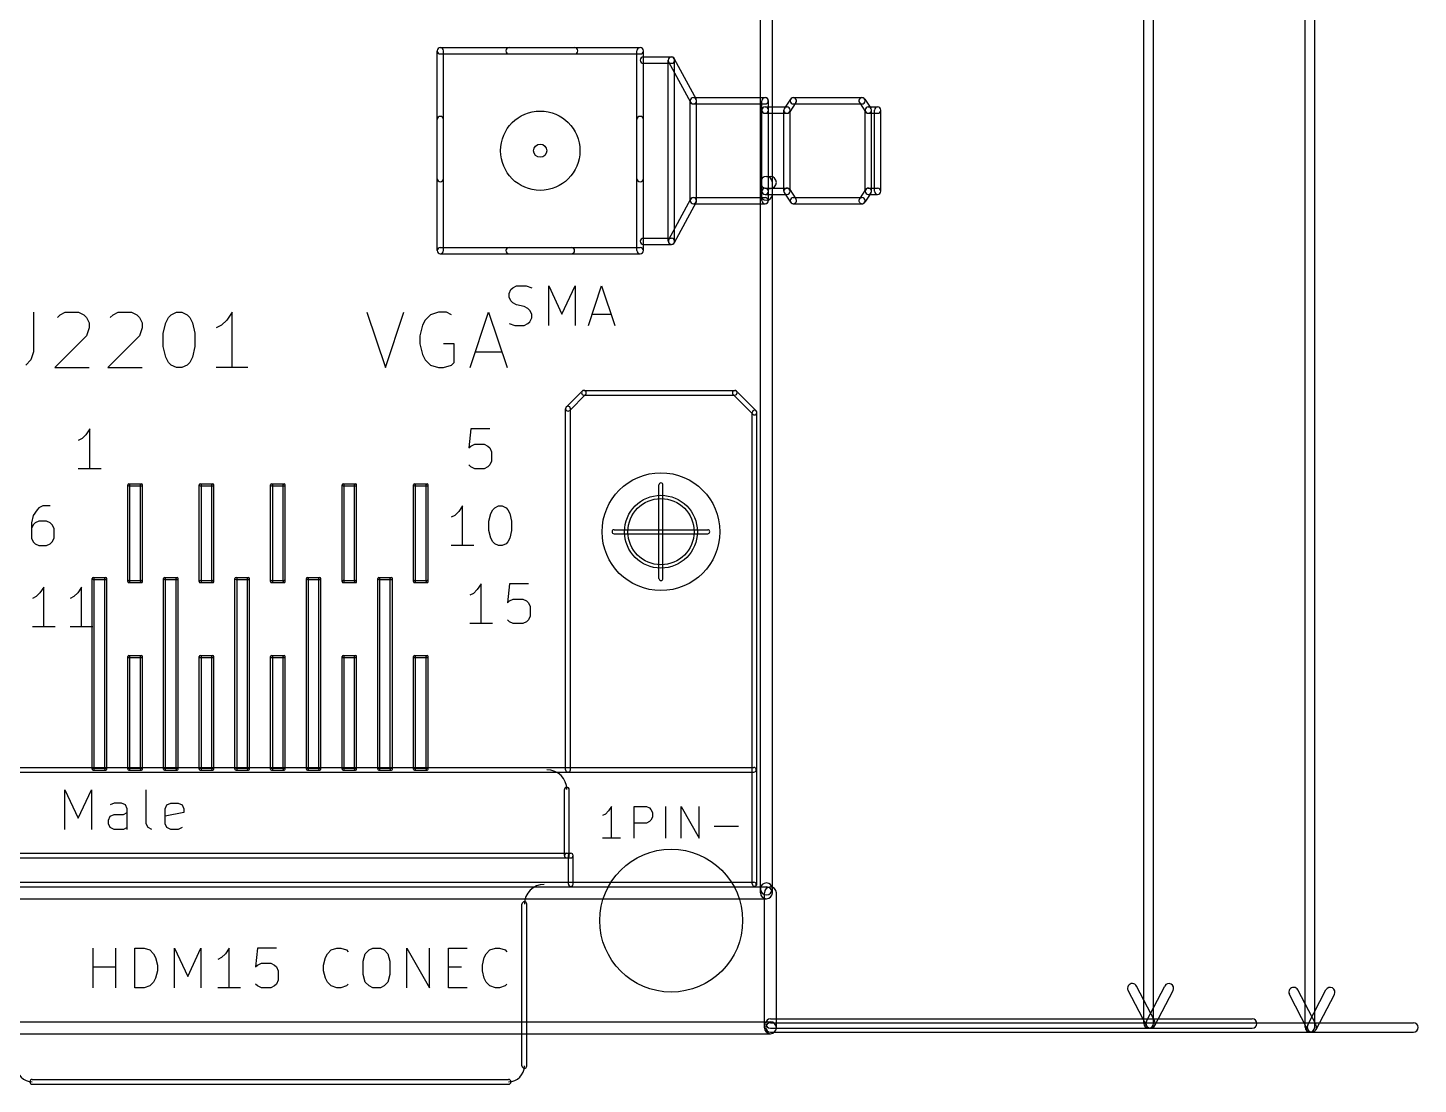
# Model space of a CAD drawing. Extents: x -29274 to 69862, y 23709 to 162744.
# Drawn here: x 52344 to 69862, y 23709 to 37018 of the extents above; entities that cross this region are included whole.
import ezdxf

# ---------------------------------------------------------------- set-up
doc = ezdxf.new("R2010")
doc.units = 0
doc.layers.add('BLACK', color=1, linetype='CONTINUOUS')

msp = doc.modelspace()

# ---------------------------------------------------------------- linework, layer by layer
at = {"layer": 'BLACK'}
for p, q in [((66406, 24474), (66406, 77774)), ((66526, 24474), (66526, 77774)), ((68438, 24426), (68438, 77776)), ((68558, 24426), (68558, 77776)), ((61575, 34920), (61575, 75920)), ((61725, 34920), (61725, 75920)), ((57501, 34211), (57501, 36729)), ((57541, 36769), (60059, 36769)), ((57541, 36689), (60059, 36689)), ((57581, 34211), (57581, 36729)), ((58407, 36769), (59233, 36769)), ((58407, 36689), (59233, 36689)), ((60019, 34211), (60019, 36729)), ((60099, 34211), (60099, 36729)), ((60099, 36651), (60453, 36651)), ((60488, 36629), (60764, 36119)), ((60099, 36571), (60453, 36571)), ((60413, 34329), (60413, 36611)), ((60418, 36591), (60694, 36081)), ((60493, 34329), (60493, 36611)), ((60689, 34841), (60689, 36099)), ((60729, 36139), (61633, 36139)), ((60769, 34841), (60769, 36099)), ((61594, 35981), (61594, 36099)), ((61674, 35981), (61674, 36099)), ((61954, 36120), (61877, 36004)), ((61988, 36139), (62854, 36139)), ((62889, 36120), (62966, 36004)), ((60729, 36059), (61633, 36059)), ((61594, 34959), (61594, 35981)), ((61634, 36021), (61910, 36021)), ((61634, 35941), (61910, 35941)), ((61674, 34959), (61674, 35981)), ((61870, 34959), (61870, 35981)), ((62021, 36076), (61944, 35960)), ((61950, 34959), (61950, 35981)), ((61988, 36059), (62854, 36059)), ((62822, 36076), (62899, 35960)), ((62893, 34959), (62893, 35981)), ((62933, 36021), (63051, 36021)), ((62933, 35941), (63051, 35941)), ((62973, 34959), (62973, 35981)), ((63011, 34959), (63011, 35981)), ((63091, 34959), (63091, 35981)), ((57501, 35117), (57501, 35863)), ((57581, 35117), (57581, 35863)), ((60019, 35117), (60019, 35863)), ((60099, 35117), (60099, 35863)), ((61575, 26170), (61575, 35070)), ((61650, 35145), (61700, 35145)), ((61725, 26170), (61725, 35070)), ((60729, 34881), (61633, 34881)), ((61594, 34841), (61594, 34959)), ((61634, 34999), (61910, 34999)), ((61634, 34919), (61910, 34919)), ((61650, 34995), (61700, 34995)), ((61674, 34841), (61674, 34959)), ((61877, 34936), (61954, 34820)), ((61944, 34980), (62021, 34864)), ((61988, 34881), (62854, 34881)), ((62899, 34980), (62822, 34864)), ((62966, 34936), (62889, 34820)), ((62933, 34999), (63051, 34999)), ((62933, 34919), (63051, 34919)), ((60693, 34859), (60418, 34349)), ((60764, 34821), (60489, 34311)), ((60729, 34801), (61633, 34801)), ((61988, 34801), (62854, 34801)), ((60099, 34369), (60453, 34369)), ((57541, 34251), (60059, 34251)), ((57541, 34171), (60059, 34171)), ((58407, 34251), (59193, 34251)), ((58407, 34171), (59193, 34171)), ((60099, 34289), (60453, 34289)), ((58407, 33672), (58431, 33720)), ((58407, 33625), (58407, 33672)), ((58431, 33720), (58455, 33744)), ((58455, 33744), (58502, 33768)), ((58502, 33768), (58622, 33768)), ((58622, 33768), (58693, 33744)), ((58907, 33268), (58907, 33768)), ((58907, 33768), (59074, 33410)), ((59074, 33410), (59240, 33768)), ((59240, 33768), (59240, 33268)), ((59407, 33268), (59573, 33768)), ((59573, 33768), (59740, 33268)), ((58431, 33577), (58407, 33625)), ((58455, 33553), (58431, 33577)), ((58502, 33530), (58455, 33553)), ((58598, 33506), (58502, 33530)), ((58645, 33482), (58598, 33506)), ((58669, 33458), (58645, 33482)), ((52417, 33437), (52417, 32937)), ((52716, 33370), (52750, 33403)), ((52750, 33403), (52816, 33437)), ((52816, 33437), (52983, 33437)), ((52983, 33437), (53050, 33403)), ((53050, 33403), (53083, 33370)), ((53083, 33370), (53116, 33303)), ((53116, 33303), (53116, 33237)), ((53383, 33370), (53417, 33403)), ((53417, 33403), (53483, 33437)), ((53483, 33437), (53650, 33437)), ((53650, 33437), (53717, 33403)), ((53717, 33403), (53750, 33370)), ((53750, 33370), (53783, 33303)), ((53783, 33303), (53783, 33237)), ((54050, 33170), (54084, 33303)), ((54084, 33303), (54117, 33370)), ((54117, 33370), (54150, 33403)), ((54150, 33403), (54217, 33437)), ((54217, 33437), (54284, 33437)), ((54284, 33437), (54350, 33403)), ((54350, 33403), (54384, 33370)), ((54384, 33370), (54417, 33303)), ((54417, 33303), (54450, 33170)), ((54851, 33337), (54784, 33270)), ((54917, 33437), (54851, 33337)), ((54917, 32737), (54917, 33437)), ((56617, 33437), (56850, 32737)), ((56850, 32737), (57083, 33437)), ((57350, 33337), (57317, 33270)), ((57417, 33403), (57350, 33337)), ((57517, 33437), (57417, 33403)), ((57617, 33437), (57517, 33437)), ((57683, 33403), (57617, 33437)), ((57917, 32737), (58150, 33437)), ((58150, 33437), (58383, 32737)), ((58407, 33291), (58479, 33268)), ((58598, 33268), (58645, 33291)), ((58645, 33291), (58669, 33315)), ((58693, 33410), (58669, 33458)), ((58669, 33315), (58693, 33363)), ((58693, 33363), (58693, 33410)), ((59454, 33410), (59692, 33410)), ((53083, 33137), (52683, 32737)), ((53116, 33237), (53083, 33137)), ((53750, 33137), (53350, 32737)), ((53783, 33237), (53750, 33137)), ((54050, 33003), (54050, 33170)), ((54450, 33170), (54450, 33003)), ((54784, 33270), (54717, 33237)), ((57317, 33270), (57283, 33137)), ((57283, 33137), (57283, 33037)), ((58479, 33268), (58598, 33268)), ((52417, 32937), (52383, 32837)), ((54084, 32870), (54050, 33003)), ((54450, 33003), (54417, 32870)), ((57283, 33037), (57317, 32903)), ((57717, 33037), (57583, 33037)), ((57717, 32803), (57717, 33037)), ((57983, 32937), (58317, 32937)), ((52383, 32837), (52317, 32770)), ((54117, 32803), (54084, 32870)), ((54150, 32770), (54117, 32803)), ((54217, 32737), (54150, 32770)), ((54350, 32770), (54284, 32737)), ((54384, 32803), (54350, 32770)), ((54417, 32870), (54384, 32803)), ((57317, 32903), (57350, 32837)), ((57350, 32837), (57417, 32770)), ((57417, 32770), (57517, 32737)), ((57583, 32737), (57683, 32770)), ((57683, 32770), (57717, 32803)), ((52683, 32737), (53116, 32737)), ((53350, 32737), (53783, 32737)), ((54284, 32737), (54217, 32737)), ((55117, 32737), (54717, 32737)), ((57517, 32737), (57583, 32737)), ((59328, 32441), (59129, 32242)), ((59350, 32450), (61250, 32450)), ((61272, 32441), (61521, 32192)), ((59371, 32398), (59172, 32199)), ((59350, 32390), (61250, 32390)), ((61229, 32398), (61478, 32149)), ((59120, 27670), (59120, 32220)), ((59180, 27670), (59180, 32220)), ((61470, 26232), (61470, 32170)), ((61530, 26232), (61530, 32170)), ((53075, 31892), (53028, 31845)), ((53123, 31964), (53075, 31892)), ((53123, 31464), (53123, 31964)), ((57926, 31964), (57902, 31726)), ((58164, 31964), (57926, 31964)), ((53028, 31845), (52980, 31821)), ((57902, 31726), (57926, 31749)), ((57926, 31749), (57974, 31773)), ((57974, 31773), (58093, 31773)), ((58093, 31773), (58140, 31749)), ((58140, 31749), (58164, 31726)), ((58164, 31726), (58188, 31678)), ((58188, 31559), (58164, 31511)), ((58188, 31678), (58188, 31559)), ((53266, 31464), (52980, 31464)), ((57926, 31487), (57902, 31511)), ((57974, 31464), (57926, 31487)), ((58093, 31464), (57974, 31464)), ((58140, 31487), (58093, 31464)), ((58164, 31511), (58140, 31487)), ((53604, 30042), (53604, 31260)), ((53617, 31273), (53775, 31273)), ((53617, 31247), (53775, 31247)), ((53630, 30042), (53630, 31260)), ((53762, 30042), (53762, 31260)), ((53788, 30042), (53788, 31260)), ((54504, 30042), (54504, 31260)), ((54517, 31273), (54675, 31273)), ((54517, 31247), (54675, 31247)), ((54530, 30042), (54530, 31260)), ((54662, 30042), (54662, 31260)), ((54688, 30042), (54688, 31260)), ((55403, 30042), (55403, 31260)), ((55416, 31273), (55574, 31273)), ((55416, 31247), (55574, 31247)), ((55429, 30042), (55429, 31260)), ((55561, 30042), (55561, 31260)), ((55587, 30042), (55587, 31260)), ((56303, 30042), (56303, 31260)), ((56316, 31273), (56474, 31273)), ((56316, 31247), (56474, 31247)), ((56329, 30042), (56329, 31260)), ((56461, 30042), (56461, 31260)), ((56487, 30042), (56487, 31260)), ((57203, 30042), (57203, 31260)), ((57216, 31273), (57374, 31273)), ((57216, 31247), (57374, 31247)), ((57229, 30042), (57229, 31260)), ((57361, 30042), (57361, 31260)), ((57387, 30042), (57387, 31260)), ((60296, 30080), (60296, 31260)), ((60346, 30080), (60346, 31260)), ((52413, 30876), (52389, 30780)), ((52461, 30947), (52413, 30876)), ((52484, 30971), (52461, 30947)), ((52532, 30995), (52484, 30971)), ((52627, 30995), (52532, 30995)), ((57726, 30876), (57678, 30852)), ((57773, 30923), (57726, 30876)), ((57821, 30995), (57773, 30923)), ((57821, 30495), (57821, 30995)), ((58154, 30804), (58178, 30899)), ((58178, 30899), (58202, 30947)), ((58202, 30947), (58226, 30971)), ((58226, 30971), (58273, 30995)), ((58273, 30995), (58321, 30995)), ((58321, 30995), (58369, 30971)), ((58369, 30971), (58392, 30947)), ((58392, 30947), (58416, 30899)), ((58416, 30899), (58440, 30804)), ((52389, 30780), (52389, 30590)), ((52413, 30757), (52389, 30709)), ((52437, 30780), (52413, 30757)), ((52484, 30804), (52437, 30780)), ((52580, 30804), (52484, 30804)), ((52627, 30780), (52580, 30804)), ((52651, 30757), (52627, 30780)), ((52675, 30709), (52651, 30757)), ((52675, 30590), (52675, 30709)), ((58154, 30685), (58154, 30804)), ((58178, 30590), (58154, 30685)), ((58440, 30685), (58416, 30590)), ((58440, 30804), (58440, 30685)), ((59730, 30695), (60910, 30695)), ((52389, 30590), (52413, 30542)), ((52413, 30542), (52437, 30518)), ((52437, 30518), (52484, 30495)), ((52484, 30495), (52580, 30495)), ((52580, 30495), (52627, 30518)), ((52627, 30518), (52651, 30542)), ((52651, 30542), (52675, 30590)), ((57964, 30495), (57678, 30495)), ((58202, 30542), (58178, 30590)), ((58226, 30518), (58202, 30542)), ((58273, 30495), (58226, 30518)), ((58321, 30495), (58273, 30495)), ((58369, 30518), (58321, 30495)), ((58392, 30542), (58369, 30518)), ((58416, 30590), (58392, 30542)), ((59730, 30645), (60910, 30645)), ((52544, 29972), (52496, 29900)), ((52544, 29472), (52544, 29972)), ((53020, 29972), (52972, 29900)), ((53020, 29472), (53020, 29972)), ((53154, 27678), (53154, 30080)), ((53167, 30093), (53325, 30093)), ((53167, 30067), (53325, 30067)), ((53180, 27678), (53180, 30080)), ((53312, 27678), (53312, 30080)), ((53338, 27678), (53338, 30080)), ((53617, 30054), (53775, 30054)), ((53617, 30028), (53775, 30028)), ((54054, 27678), (54054, 30080)), ((54067, 30093), (54225, 30093)), ((54067, 30067), (54225, 30067)), ((54080, 27678), (54080, 30080)), ((54212, 27678), (54212, 30080)), ((54238, 27678), (54238, 30080)), ((54517, 30054), (54675, 30054)), ((54517, 30028), (54675, 30028)), ((54954, 27678), (54954, 30080)), ((54967, 30093), (55125, 30093)), ((54967, 30067), (55125, 30067)), ((54980, 27678), (54980, 30080)), ((55112, 27678), (55112, 30080)), ((55138, 27678), (55138, 30080)), ((55416, 30054), (55574, 30054)), ((55416, 30028), (55574, 30028)), ((55853, 27678), (55853, 30080)), ((55866, 30093), (56024, 30093)), ((55866, 30067), (56024, 30067)), ((55879, 27678), (55879, 30080)), ((56011, 27678), (56011, 30080)), ((56037, 27678), (56037, 30080)), ((56316, 30054), (56474, 30054)), ((56316, 30028), (56474, 30028)), ((56753, 27678), (56753, 30080)), ((56766, 30093), (56924, 30093)), ((56766, 30067), (56924, 30067)), ((56779, 27678), (56779, 30080)), ((56911, 27678), (56911, 30080)), ((56937, 27678), (56937, 30080)), ((57216, 30054), (57374, 30054)), ((57216, 30028), (57374, 30028)), ((58055, 30012), (58007, 29940)), ((58055, 29512), (58055, 30012)), ((58412, 30012), (58388, 29774)), ((58650, 30012), (58412, 30012)), ((52449, 29853), (52401, 29829)), ((52496, 29900), (52449, 29853)), ((52925, 29853), (52877, 29829)), ((52972, 29900), (52925, 29853)), ((57960, 29893), (57912, 29869)), ((58007, 29940), (57960, 29893)), ((58388, 29774), (58412, 29797)), ((58412, 29797), (58460, 29821)), ((58460, 29821), (58579, 29821)), ((58579, 29821), (58626, 29797)), ((58626, 29797), (58650, 29774)), ((58650, 29774), (58674, 29726)), ((58674, 29607), (58650, 29559)), ((58674, 29726), (58674, 29607)), ((52687, 29472), (52401, 29472)), ((53163, 29472), (52877, 29472)), ((58198, 29512), (57912, 29512)), ((58412, 29535), (58388, 29559)), ((58460, 29512), (58412, 29535)), ((58579, 29512), (58460, 29512)), ((58626, 29535), (58579, 29512)), ((58650, 29559), (58626, 29535)), ((53604, 27678), (53604, 29096)), ((53617, 29109), (53775, 29109)), ((53617, 29083), (53775, 29083)), ((53630, 27678), (53630, 29096)), ((53762, 27678), (53762, 29096)), ((53788, 27678), (53788, 29096)), ((54504, 27678), (54504, 29096)), ((54517, 29109), (54675, 29109)), ((54517, 29083), (54675, 29083)), ((54530, 27678), (54530, 29096)), ((54662, 27678), (54662, 29096)), ((54688, 27678), (54688, 29096)), ((55403, 27678), (55403, 29096)), ((55416, 29109), (55574, 29109)), ((55416, 29083), (55574, 29083)), ((55429, 27678), (55429, 29096)), ((55561, 27678), (55561, 29096)), ((55587, 27678), (55587, 29096)), ((56303, 27678), (56303, 29096)), ((56316, 29109), (56474, 29109)), ((56316, 29083), (56474, 29083)), ((56329, 27678), (56329, 29096)), ((56461, 27678), (56461, 29096)), ((56487, 27678), (56487, 29096)), ((57203, 27678), (57203, 29096)), ((57216, 29109), (57374, 29109)), ((57216, 29083), (57374, 29083)), ((57229, 27678), (57229, 29096)), ((57361, 27678), (57361, 29096)), ((57387, 27678), (57387, 29096)), ((49300, 27700), (61492, 27700)), ((53167, 27691), (53325, 27691)), ((53617, 27691), (53775, 27691)), ((54067, 27691), (54225, 27691)), ((54517, 27691), (54675, 27691)), ((54967, 27691), (55125, 27691)), ((55416, 27691), (55574, 27691)), ((55866, 27691), (56024, 27691)), ((56316, 27691), (56474, 27691)), ((56766, 27691), (56924, 27691)), ((57216, 27691), (57374, 27691)), ((49300, 27640), (61492, 27640)), ((53167, 27665), (53325, 27665)), ((53617, 27665), (53775, 27665)), ((54067, 27665), (54225, 27665)), ((54517, 27665), (54675, 27665)), ((54967, 27665), (55125, 27665)), ((55416, 27665), (55574, 27665)), ((55866, 27665), (56024, 27665)), ((56316, 27665), (56474, 27665)), ((56766, 27665), (56924, 27665)), ((57216, 27665), (57374, 27665)), ((52812, 26918), (52812, 27418)), ((52812, 27418), (52979, 27060)), ((52979, 27060), (53145, 27418)), ((53145, 27418), (53145, 26918)), ((53835, 26989), (53835, 27418)), ((59105, 26590), (59105, 27420)), ((59165, 26590), (59165, 27420)), ((53431, 27251), (53383, 27227)), ((53526, 27251), (53431, 27251)), ((53574, 27227), (53526, 27251)), ((53597, 27180), (53574, 27227)), ((53597, 26918), (53597, 27180)), ((54073, 27180), (54097, 27227)), ((54073, 26989), (54073, 27180)), ((54097, 27227), (54145, 27251)), ((54145, 27251), (54240, 27251)), ((54240, 27251), (54288, 27227)), ((54288, 27227), (54311, 27180)), ((54311, 27180), (54311, 27132)), ((59698, 27208), (59660, 27151)), ((59698, 26808), (59698, 27208)), ((59984, 26808), (59984, 27208)), ((59984, 27208), (60137, 27208)), ((60137, 27208), (60175, 27189)), ((60175, 27189), (60194, 27170)), ((60194, 27170), (60213, 27132)), ((60384, 26808), (60384, 27208)), ((60574, 26808), (60574, 27208)), ((60574, 27208), (60803, 26808)), ((60803, 26808), (60803, 27208)), ((53359, 27037), (53383, 27084)), ((53359, 26989), (53359, 27037)), ((53383, 26941), (53359, 26989)), ((53383, 27084), (53431, 27108)), ((53431, 27108), (53550, 27108)), ((53550, 27108), (53597, 27132)), ((53859, 26941), (53835, 26989)), ((54311, 27132), (54073, 27084)), ((54097, 26941), (54073, 26989)), ((59622, 27113), (59584, 27094)), ((59660, 27151), (59622, 27113)), ((60137, 26999), (59984, 26999)), ((60175, 27018), (60137, 26999)), ((60194, 27037), (60175, 27018)), ((60213, 27075), (60194, 27037)), ((60213, 27132), (60213, 27075)), ((53431, 26918), (53383, 26941)), ((53550, 26918), (53431, 26918)), ((53597, 26941), (53550, 26918)), ((53906, 26918), (53859, 26941)), ((54145, 26918), (54097, 26941)), ((54240, 26918), (54145, 26918)), ((54288, 26941), (54240, 26918)), ((59813, 26808), (59584, 26808)), ((60993, 26960), (61298, 26960)), ((51665, 26619), (59135, 26619)), ((51665, 26559), (59135, 26559)), ((59135, 26619), (59185, 26619)), ((59135, 26559), (59185, 26559)), ((59155, 26231), (59155, 26589)), ((59215, 26231), (59215, 26589)), ((34150, 26195), (61650, 26195)), ((49345, 26254), (61491, 26254)), ((49345, 26194), (61491, 26194)), ((61575, 26120), (61575, 26170)), ((61625, 24420), (61625, 26120)), ((61725, 26120), (61725, 26170)), ((61775, 24420), (61775, 26120)), ((34150, 26045), (61650, 26045)), ((58570, 23940), (58570, 25978)), ((58630, 23940), (58630, 25978)), ((53167, 24924), (53167, 25424)), ((53453, 24924), (53453, 25424)), ((53691, 24924), (53691, 25424)), ((53691, 25424), (53810, 25424)), ((53810, 25424), (53882, 25400)), ((54191, 24924), (54191, 25424)), ((54191, 25424), (54358, 25066)), ((54358, 25066), (54524, 25424)), ((54524, 25424), (54524, 24924)), ((54881, 25424), (54833, 25352)), ((54881, 24924), (54881, 25424)), ((55238, 25424), (55214, 25186)), ((55476, 25424), (55238, 25424)), ((56166, 25400), (56238, 25424)), ((56238, 25424), (56286, 25424)), ((56286, 25424), (56357, 25400)), ((56643, 25400), (56690, 25424)), ((56690, 25424), (56786, 25424)), ((56786, 25424), (56833, 25400)), ((57119, 24924), (57119, 25424)), ((57119, 25424), (57405, 24924)), ((57405, 24924), (57405, 25424)), ((57643, 24924), (57643, 25424)), ((57643, 25424), (57881, 25424)), ((58166, 25400), (58238, 25424)), ((58238, 25424), (58286, 25424)), ((58286, 25424), (58357, 25400)), ((53882, 25400), (53929, 25352)), ((53929, 25352), (53953, 25305)), ((53953, 25305), (53977, 25209)), ((54786, 25305), (54738, 25281)), ((54833, 25352), (54786, 25305)), ((55238, 25209), (55286, 25233)), ((55286, 25233), (55405, 25233)), ((55405, 25233), (55452, 25209)), ((56071, 25209), (56095, 25305)), ((56095, 25305), (56119, 25352)), ((56119, 25352), (56166, 25400)), ((56357, 25400), (56381, 25376)), ((56571, 25257), (56595, 25352)), ((56571, 25090), (56571, 25257)), ((56595, 25352), (56643, 25400)), ((56833, 25400), (56881, 25352)), ((56881, 25352), (56905, 25257)), ((56905, 25257), (56905, 25090)), ((58071, 25209), (58095, 25305)), ((58095, 25305), (58119, 25352)), ((58119, 25352), (58166, 25400)), ((58357, 25400), (58381, 25376)), ((53167, 25186), (53453, 25186)), ((53977, 25138), (53953, 25043)), ((53977, 25209), (53977, 25138)), ((55214, 25186), (55238, 25209)), ((55452, 25209), (55476, 25186)), ((55476, 25186), (55500, 25138)), ((55500, 25138), (55500, 25019)), ((56071, 25138), (56071, 25209)), ((56095, 25043), (56071, 25138)), ((56595, 24995), (56571, 25090)), ((56905, 25090), (56881, 24995)), ((57643, 25186), (57810, 25186)), ((58071, 25138), (58071, 25209)), ((58095, 25043), (58071, 25138)), ((53810, 24924), (53691, 24924)), ((53882, 24947), (53810, 24924)), ((53929, 24995), (53882, 24947)), ((53953, 25043), (53929, 24995)), ((55024, 24924), (54738, 24924)), ((55238, 24947), (55214, 24971)), ((55286, 24924), (55238, 24947)), ((55405, 24924), (55286, 24924)), ((55452, 24947), (55405, 24924)), ((55476, 24971), (55452, 24947)), ((55500, 25019), (55476, 24971)), ((56119, 24995), (56095, 25043)), ((56166, 24947), (56119, 24995)), ((56238, 24924), (56166, 24947)), ((56286, 24924), (56238, 24924)), ((56357, 24947), (56286, 24924)), ((56381, 24971), (56357, 24947)), ((56643, 24947), (56595, 24995)), ((56690, 24924), (56643, 24947)), ((56786, 24924), (56690, 24924)), ((56833, 24947), (56786, 24924)), ((56881, 24995), (56833, 24947)), ((57881, 24924), (57643, 24924)), ((58119, 24995), (58095, 25043)), ((58166, 24947), (58119, 24995)), ((58238, 24924), (58166, 24947)), ((58286, 24924), (58238, 24924)), ((58357, 24947), (58286, 24924)), ((58381, 24971), (58357, 24947)), ((66437, 24447), (66207, 24889)), ((66543, 24503), (66313, 24945)), ((66438, 24503), (66668, 24945)), ((66544, 24447), (66774, 24889)), ((68575, 24455), (68345, 24897)), ((68470, 24455), (68700, 24897)), ((68469, 24399), (68239, 24841)), ((68576, 24399), (68806, 24841)), ((61700, 24533), (67770, 24533)), ((-8450, 24495), (61700, 24495)), ((61700, 24484), (69802, 24484)), ((61700, 24413), (67770, 24413)), ((61700, 24364), (69802, 24364)), ((-8450, 24345), (61700, 24345)), ((52400, 23769), (58400, 23769)), ((52400, 23709), (58400, 23709))]:
    msp.add_line(p, q, dxfattribs=at)
for centre, radius in [((58800, 35470), 500), ((58800, 35470), 83), ((60321, 30670), 742), ((60321, 30670), 742), ((60321, 30670), 459), ((60321, 30670), 417), ((60450, 25770), 900)]:
    msp.add_circle(centre, radius, dxfattribs=at)
for centre, radius, start, end in [((57541, 36729), 40, 90, 270), ((57541, 36729), 40, 360, 540), ((58407, 36729), 40, 90, 270), ((59233, 36729), 40, 270, 450), ((60059, 36729), 40, 360, 540), ((60059, 36729), 40, 270, 450), ((60099, 36611), 40, 90, 270), ((60453, 36611), 40, 360, 540), ((60453, 36610), 40, 28, 208), ((60453, 36611), 40, 270, 450), ((60729, 36099), 40, 360, 540), ((60729, 36099), 40, 90, 270), ((60729, 36100), 40, 208, 388), ((61634, 36099), 40, 360, 540), ((61633, 36099), 40, 270, 450), ((61988, 36099), 40, 90, 270), ((61988, 36098), 40, -33, 146), ((62855, 36098), 40, 33, 213), ((62854, 36099), 40, 270, 450), ((61634, 35981), 40, 360, 540), ((61634, 35981), 40, 90, 270), ((61634, 35981), 40, 180, 360), ((61910, 35981), 40, 360, 540), ((61910, 35982), 40, 146, 326), ((61910, 35981), 40, 270, 450), ((62933, 35981), 40, 90, 270), ((62933, 35981), 40, 360, 540), ((62933, 35982), 40, 213, 393), ((63051, 35981), 40, 360, 540), ((63051, 35981), 40, 270, 450), ((57541, 35863), 40, 360, 540), ((60059, 35863), 40, 360, 540), ((57541, 35117), 40, 180, 360), ((60059, 35117), 40, 180, 360), ((61650, 35070), 75, 90, 270), ((61650, 35070), 75, 360, 540), ((61700, 35070), 75, 270, 450), ((60729, 34841), 40, 90, 270), ((60728, 34840), 40, -28, 151), ((61650, 34920), 75, 180, 360), ((61634, 34959), 40, 360, 540), ((61634, 34959), 40, 90, 270), ((61634, 34959), 40, 180, 360), ((61633, 34841), 40, 270, 450), ((61910, 34958), 40, 33, 213), ((61910, 34959), 40, 180, 360), ((61910, 34959), 40, 270, 450), ((61988, 34841), 40, 90, 270), ((61988, 34842), 40, 213, 393), ((62855, 34842), 40, 146, 326), ((62854, 34841), 40, 270, 450), ((62933, 34959), 40, 90, 270), ((62933, 34959), 40, 180, 360), ((62933, 34958), 40, -33, 146), ((63051, 34959), 40, 180, 360), ((63051, 34959), 40, 270, 450), ((60729, 34841), 40, 180, 360), ((61634, 34841), 40, 180, 360), ((60099, 34329), 40, 90, 270), ((60454, 34330), 40, 151, 331), ((60453, 34329), 40, 270, 450), ((57541, 34211), 40, 90, 270), ((57541, 34211), 40, 180, 360), ((58407, 34211), 40, 90, 270), ((59193, 34211), 40, 270, 450), ((60059, 34211), 40, 180, 360), ((60059, 34211), 40, 270, 450), ((60453, 34329), 40, 180, 360), ((59350, 32420), 30, 90, 270), ((59350, 32420), 30, -45, 135), ((61251, 32419), 30, 45, 225), ((61250, 32420), 30, 270, 450), ((59150, 32220), 30, 360, 540), ((59150, 32220), 30, 135, 315), ((61500, 32170), 30, 360, 540), ((61499, 32171), 30, 225, 405), ((53617, 31260), 13, 90, 270), ((53617, 31260), 13, 360, 540), ((53775, 31260), 13, 360, 540), ((53775, 31260), 13, 270, 450), ((54517, 31260), 13, 90, 270), ((54517, 31260), 13, 360, 540), ((54675, 31260), 13, 360, 540), ((54675, 31260), 13, 270, 450), ((55416, 31260), 13, 90, 270), ((55416, 31260), 13, 360, 540), ((55574, 31260), 13, 360, 540), ((55574, 31260), 13, 270, 450), ((56316, 31260), 13, 90, 270), ((56316, 31260), 13, 360, 540), ((56474, 31260), 13, 360, 540), ((56474, 31260), 13, 270, 450), ((57216, 31260), 13, 90, 270), ((57216, 31260), 13, 360, 540), ((57374, 31260), 13, 360, 540), ((57374, 31260), 13, 270, 450), ((60321, 31260), 25, 360, 540), ((59730, 30670), 25, 90, 270), ((60910, 30670), 25, 270, 450), ((53167, 30080), 13, 90, 270), ((53167, 30080), 13, 360, 540), ((53325, 30080), 13, 360, 540), ((53325, 30080), 13, 270, 450), ((53617, 30041), 13, 90, 270), ((53617, 30042), 13, 180, 360), ((53775, 30042), 13, 180, 360), ((53775, 30041), 13, 270, 450), ((54067, 30080), 13, 90, 270), ((54067, 30080), 13, 360, 540), ((54225, 30080), 13, 360, 540), ((54225, 30080), 13, 270, 450), ((54517, 30041), 13, 90, 270), ((54517, 30042), 13, 180, 360), ((54675, 30042), 13, 180, 360), ((54675, 30041), 13, 270, 450), ((54967, 30080), 13, 90, 270), ((54967, 30080), 13, 360, 540), ((55125, 30080), 13, 360, 540), ((55125, 30080), 13, 270, 450), ((55416, 30041), 13, 90, 270), ((55416, 30042), 13, 180, 360), ((55574, 30042), 13, 180, 360), ((55574, 30041), 13, 270, 450), ((55866, 30080), 13, 90, 270), ((55866, 30080), 13, 360, 540), ((56024, 30080), 13, 360, 540), ((56024, 30080), 13, 270, 450), ((56316, 30041), 13, 90, 270), ((56316, 30042), 13, 180, 360), ((56474, 30042), 13, 180, 360), ((56474, 30041), 13, 270, 450), ((56766, 30080), 13, 90, 270), ((56766, 30080), 13, 360, 540), ((56924, 30080), 13, 360, 540), ((56924, 30080), 13, 270, 450), ((57216, 30041), 13, 90, 270), ((57216, 30042), 13, 180, 360), ((57374, 30042), 13, 180, 360), ((57374, 30041), 13, 270, 450), ((60321, 30080), 25, 180, 360), ((53617, 29096), 13, 90, 270), ((53617, 29096), 13, 360, 540), ((53775, 29096), 13, 360, 540), ((53775, 29096), 13, 270, 450), ((54517, 29096), 13, 90, 270), ((54517, 29096), 13, 360, 540), ((54675, 29096), 13, 360, 540), ((54675, 29096), 13, 270, 450), ((55416, 29096), 13, 90, 270), ((55416, 29096), 13, 360, 540), ((55574, 29096), 13, 360, 540), ((55574, 29096), 13, 270, 450), ((56316, 29096), 13, 90, 270), ((56316, 29096), 13, 360, 540), ((56474, 29096), 13, 360, 540), ((56474, 29096), 13, 270, 450), ((57216, 29096), 13, 90, 270), ((57216, 29096), 13, 360, 540), ((57374, 29096), 13, 360, 540), ((57374, 29096), 13, 270, 450), ((53167, 27678), 13, 90, 270), ((53325, 27678), 13, 270, 450), ((53617, 27678), 13, 90, 270), ((53775, 27678), 13, 270, 450), ((54067, 27678), 13, 90, 270), ((54225, 27678), 13, 270, 450), ((54517, 27678), 13, 90, 270), ((54675, 27678), 13, 270, 450), ((54967, 27678), 13, 90, 270), ((55125, 27678), 13, 270, 450), ((55416, 27678), 13, 90, 270), ((55574, 27678), 13, 270, 450), ((55866, 27678), 13, 90, 270), ((56024, 27678), 13, 270, 450), ((56316, 27678), 13, 90, 270), ((56474, 27678), 13, 270, 450), ((56766, 27678), 13, 90, 270), ((56924, 27678), 13, 270, 450), ((57216, 27678), 13, 90, 270), ((57374, 27678), 13, 270, 450), ((61492, 27670), 30, 270, 450), ((53167, 27678), 13, 180, 360), ((53325, 27678), 13, 180, 360), ((53617, 27678), 13, 180, 360), ((53775, 27678), 13, 180, 360), ((54067, 27678), 13, 180, 360), ((54225, 27678), 13, 180, 360), ((54517, 27678), 13, 180, 360), ((54675, 27678), 13, 180, 360), ((54967, 27678), 13, 180, 360), ((55125, 27678), 13, 180, 360), ((55416, 27678), 13, 180, 360), ((55574, 27678), 13, 180, 360), ((55866, 27678), 13, 180, 360), ((56024, 27678), 13, 180, 360), ((56316, 27678), 13, 180, 360), ((56474, 27678), 13, 180, 360), ((56766, 27678), 13, 180, 360), ((56924, 27678), 13, 180, 360), ((57216, 27678), 13, 180, 360), ((57374, 27678), 13, 180, 360), ((58885, 27420), 250, 0, 90), ((59150, 27670), 30, 180, 360), ((59135, 27420), 30, 360, 540), ((59135, 26589), 30, 90, 270), ((59135, 26590), 30, 180, 360), ((59135, 26589), 30, 270, 450), ((59185, 26589), 30, 360, 540), ((59185, 26589), 30, 270, 450), ((58849, 25978), 249, 90, 180), ((59185, 26231), 30, 180, 360), ((61500, 26232), 30, 180, 360), ((61491, 26224), 30, 270, 450), ((61650, 26170), 75, 360, 540), ((61650, 26170), 75, 180, 360), ((61650, 26120), 75, 180, 360), ((61700, 26120), 75, 360, 540), ((61650, 26120), 75, 270, 450), ((58600, 25978), 30, 360, 540), ((66260, 24917), 60, 387, 567), ((66721, 24917), 60, 332, 512), ((68292, 24869), 60, 387, 567), ((68753, 24869), 60, 332, 512), ((61700, 24473), 60, 90, 270), ((67770, 24473), 60, 270, 450), ((61700, 24420), 75, 180, 360), ((61700, 24424), 60, 90, 270), ((61700, 24420), 75, 270, 450), ((66466, 24474), 60, 180, 360), ((66491, 24475), 60, 152, 332), ((66490, 24475), 60, 207, 387), ((68498, 24426), 60, 180, 360), ((68523, 24427), 60, 152, 332), ((68522, 24427), 60, 207, 387), ((69802, 24424), 60, 270, 450), ((52400, 23939), 200, -180, -90), ((58400, 23939), 200, -90, 0), ((58600, 23940), 30, 180, 360), ((52400, 23739), 30, 90, 270), ((58400, 23739), 30, 270, 450)]:
    msp.add_arc(centre, radius, start, end, dxfattribs=at)

doc.saveas('drawing.dxf')
